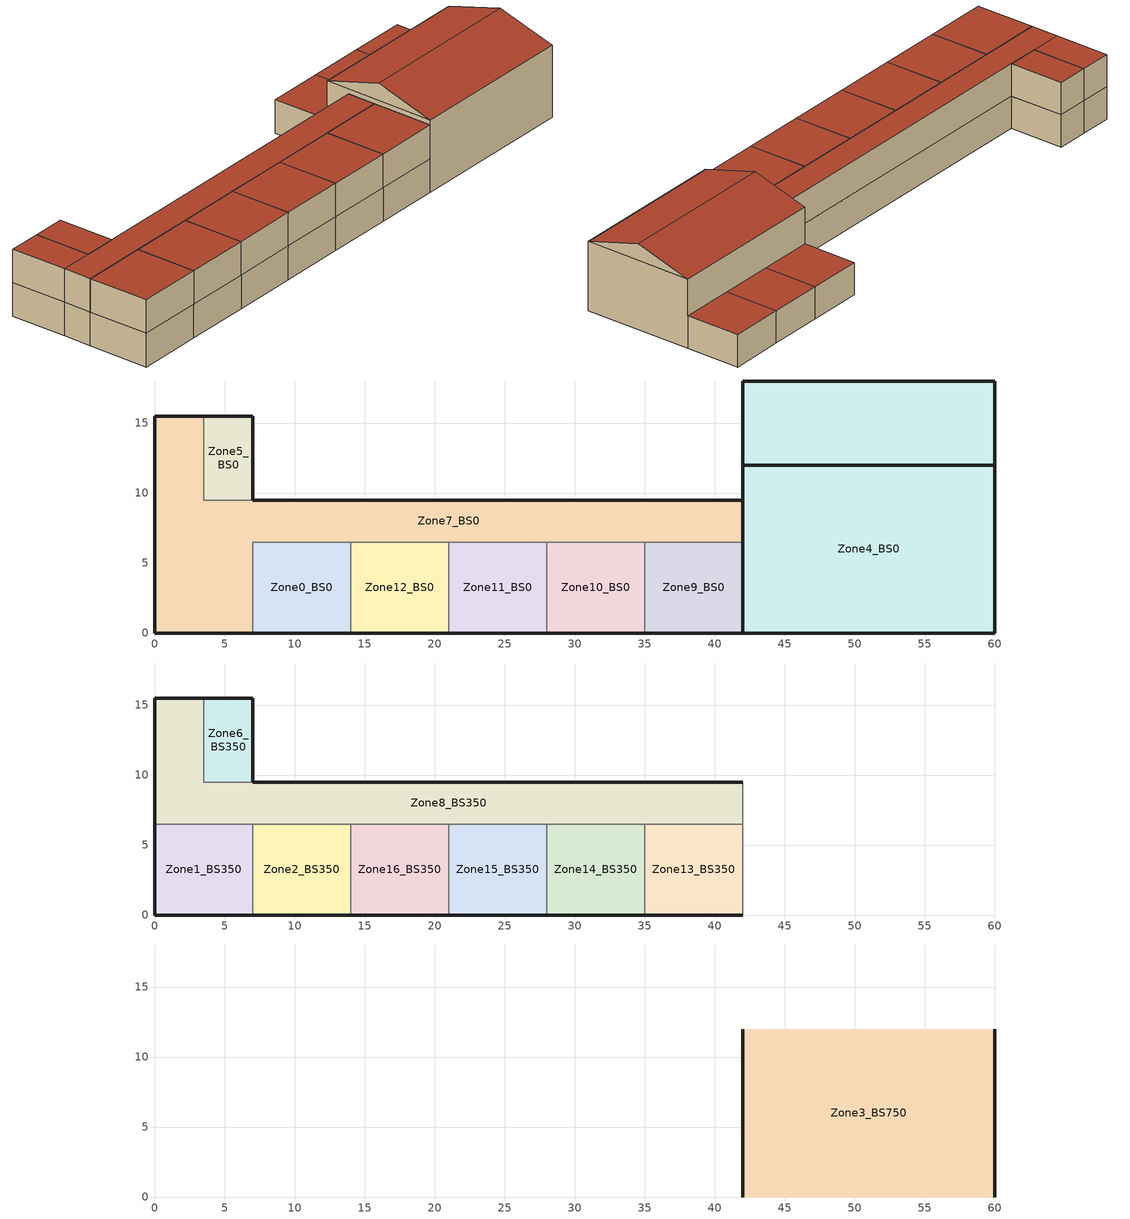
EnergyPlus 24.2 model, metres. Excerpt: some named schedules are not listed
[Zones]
Zone0_BS0
 floor ground (Generic Ground Slab): 14,6.5 14,0 7,0 7,6.5 z0
 wall outside (Generic Exterior Wall): 7,0 14,0 z0:3.5
 wall to Zone7_BS0 (Generic Interior Wall): 14,6.5 7,6.5 7,0 z0:3.5
 wall to Zone12_BS0 (Generic Interior Wall): 14,0 14,6.5 z0:3.5
Zone10_BS0
 floor ground (Generic Ground Slab): 35,6.5 35,0 28,0 28,6.5 z0
 wall outside (Generic Exterior Wall): 28,0 35,0 z0:3.5
 wall to Zone7_BS0 (Generic Interior Wall): 35,6.5 28,6.5 z0:3.5
 wall to Zone11_BS0 (Generic Interior Wall): 28,6.5 28,0 z0:3.5
 wall to Zone9_BS0 (Generic Interior Wall): 35,0 35,6.5 z0:3.5
Zone11_BS0
 floor ground (Generic Ground Slab): 28,6.5 28,0 21,0 21,6.5 z0
 wall outside (Generic Exterior Wall): 21,0 28,0 z0:3.5
 wall to Zone7_BS0 (Generic Interior Wall): 28,6.5 21,6.5 z0:3.5
 wall to Zone12_BS0 (Generic Interior Wall): 21,6.5 21,0 z0:3.5
Zone12_BS0
 floor ground (Generic Ground Slab): 21,6.5 21,0 14,0 14,6.5 z0
 wall outside (Generic Exterior Wall): 14,0 21,0 z0:3.5
 wall to Zone7_BS0 (Generic Interior Wall): 21,6.5 14,6.5 z0:3.5
Zone4_BS0
 floor ground (Generic Ground Slab): 60,12 60,0 42,0 42,12 z0; 48,18 48,12 42,12 42,18 z0; 54,18 54,12 48,12 48,18 z0; 60,18 60,12 54,12 54,18 z0
 wall outside (Generic Exterior Wall): 42,0 60,0 60,12 z0:7.5; 60,12 42,12 z3.5:7.5; 60,12 60,18 54,18 48,18 42,18 42,12 z0:3.5; 42,12,7.5 42,12,0 42,9.5,0 42,9.5,7 42,0,7 42,0,7.5
 wall to Zone7_BS0 (Generic Interior Wall): 42,9.5 42,6.5 z0:3.5
 wall to Zone8_BS350 (Generic Interior Wall): 42,9.5 42,6.5 z3.5:7
 wall to Zone9_BS0 (Generic Interior Wall): 42,6.5 42,0 z0:3.5
 wall to Zone13_BS350 (Generic Interior Wall): 42,6.5 42,0 z3.5:7
 roof outside (Generic Roof): 42,18 42,12 48,12 48,18 z3.5; 48,18 48,12 54,12 54,18 z3.5; 54,18 54,12 60,12 60,18 z3.5
Zone5_BS0
 floor ground (Generic Ground Slab): 7,15.5 7,9.5 3.5,9.5 3.5,15.5 z0
 wall outside (Generic Exterior Wall): 7,9.5 7,15.5 3.5,15.5 z0:3.5
 wall to Zone7_BS0 (Generic Interior Wall): 3.5,15.5 3.5,9.5 7,9.5 z0:3.5
Zone7_BS0
 floor ground (Generic Ground Slab): 7,6.5 7,0 0,0 0,6.5 z0; 42,9.5 42,6.5 0,6.5 0,9.5 z0; 3.5,15.5 3.5,9.5 0,9.5 0,15.5 z0
 wall outside (Generic Exterior Wall): 42,9.5 7,9.5 / 3.5,15.5 0,15.5 0,9.5 0,6.5 0,0 7,0 z0:3.5
 wall to Zone9_BS0 (Generic Interior Wall): 35,6.5 42,6.5 z0:3.5
Zone9_BS0
 floor ground (Generic Ground Slab): 42,6.5 42,0 35,0 35,6.5 z0
 wall outside (Generic Exterior Wall): 35,0 42,0 z0:3.5
Zone13_BS350
 floor to Zone9_BS0 (Generic Interior Floor): 42,6.5 42,0 35,0 35,6.5 z3.5
 wall outside (Generic Exterior Wall): 35,0 42,0 z3.5:7
 wall to Zone8_BS350 (Generic Interior Wall): 42,6.5 35,6.5 z3.5:7
 wall to Zone14_BS350 (Generic Interior Wall): 35,6.5 35,0 z3.5:7
 roof outside (Generic Roof): 35,6.5 35,0 42,0 42,6.5 z7
Zone14_BS350
 floor to Zone10_BS0 (Generic Interior Floor): 35,6.5 35,0 28,0 28,6.5 z3.5
 wall outside (Generic Exterior Wall): 28,0 35,0 z3.5:7
 wall to Zone8_BS350 (Generic Interior Wall): 35,6.5 28,6.5 z3.5:7
 wall to Zone15_BS350 (Generic Interior Wall): 28,6.5 28,0 z3.5:7
 roof outside (Generic Roof): 28,6.5 28,0 35,0 35,6.5 z7
Zone15_BS350
 floor to Zone11_BS0 (Generic Interior Floor): 28,6.5 28,0 21,0 21,6.5 z3.5
 wall outside (Generic Exterior Wall): 21,0 28,0 z3.5:7
 wall to Zone8_BS350 (Generic Interior Wall): 28,6.5 21,6.5 z3.5:7
 wall to Zone16_BS350 (Generic Interior Wall): 21,6.5 21,0 z3.5:7
 roof outside (Generic Roof): 21,6.5 21,0 28,0 28,6.5 z7
Zone16_BS350
 floor to Zone12_BS0 (Generic Interior Floor): 21,6.5 21,0 14,0 14,6.5 z3.5
 wall outside (Generic Exterior Wall): 14,0 21,0 z3.5:7
 wall to Zone8_BS350 (Generic Interior Wall): 21,6.5 14,6.5 z3.5:7
 wall to Zone2_BS350 (Generic Interior Wall): 14,6.5 14,0 z3.5:7
 roof outside (Generic Roof): 14,6.5 14,0 21,0 21,6.5 z7
Zone1_BS350
 floor to Zone7_BS0 (Generic Interior Floor): 7,6.5 7,0 0,0 0,6.5 z3.5
 wall outside (Generic Exterior Wall): 0,6.5 0,0 7,0 z3.5:7
 wall to Zone2_BS350 (Generic Interior Wall): 7,0 7,6.5 z3.5:7
 wall to Zone8_BS350 (Generic Interior Wall): 7,6.5 0,6.5 z3.5:7
 roof outside (Generic Roof): 0,6.5 0,0 7,0 7,6.5 z7
Zone2_BS350
 floor to Zone0_BS0 (Generic Interior Floor): 14,6.5 14,0 7,0 7,6.5 z3.5
 wall outside (Generic Exterior Wall): 7,0 14,0 z3.5:7
 wall to Zone8_BS350 (Generic Interior Wall): 14,6.5 7,6.5 z3.5:7
 roof outside (Generic Roof): 7,6.5 7,0 14,0 14,6.5 z7
Zone6_BS350
 floor to Zone5_BS0 (Generic Interior Floor): 7,15.5 7,9.5 3.5,9.5 3.5,15.5 z3.5
 wall outside (Generic Exterior Wall): 7,9.5 7,15.5 3.5,15.5 z3.5:7
 wall to Zone8_BS350 (Generic Interior Wall): 3.5,15.5 3.5,9.5 7,9.5 z3.5:7
 roof outside (Generic Roof): 3.5,15.5 3.5,9.5 7,9.5 7,15.5 z7
Zone8_BS350
 floor to Zone7_BS0 (Generic Interior Floor): 42,9.5 42,6.5 0,6.5 0,9.5 z3.5; 3.5,15.5 3.5,9.5 0,9.5 0,15.5 z3.5
 wall outside (Generic Exterior Wall): 42,9.5 7,9.5 / 3.5,15.5 0,15.5 0,9.5 0,6.5 z3.5:7
 roof outside (Generic Roof): 0,9.5 0,6.5 42,6.5 42,9.5 z7; 0,15.5 0,9.5 3.5,9.5 3.5,15.5 z7
Zone3_BS750
 floor to Zone4_BS0 (Generic Interior Floor): 60,12 60,0 42,0 42,12 z7.5
 wall outside (Generic Exterior Wall): 42,12,7.5 42,0,7.5 42,6,9.3; 60,0,7.5 60,12,7.5 60,6,9.3
 roof outside (Generic Roof): 60,6,9.3 60,12,7.5 42,12,7.5 42,6,9.3; 42,6,9.3 42,0,7.5 60,0,7.5 60,6,9.3
[SizingPeriod:DesignDay] Day of Month=21; Dry-Bulb Temp Range Modifier Type=DefaultMultipliers; Barometric Pressure {Pa}=100881; Rain {Yes/No}=No; Snow on ground {Yes/No}=No; Daylight Savings Time Indicator {Yes/No}=No
Name | Month | Day Type | Max Dry-Bulb Temp {C} | Daily Dry-Bulb Temp Range {C} | Humidity Condition Type | Wetbulb/Dewpoint at Max Dry-Bulb {C} | Wind Speed {m/s} | Wind Direction {Degrees; N=0, S=180} | Solar Model Indicator | Clearness (0.0 to 1.2) | ASHRAE Clear Sky Beam Optical Depth (taub) | ASHRAE Clear Sky Diffuse Optical Depth (taud)
Bologna-Marconi.AP Ann Htg 99.6% Condns DB | 1 | WinterDesignDay | -3.8 | 0 | Wetbulb | -3.8 | 2.1 | 210 | ASHRAEClearSky | 0
Bologna-Marconi.AP Ann Hum_n 99.6% Condns DP=>MCDB | 1 | WinterDesignDay | 1.2 | 0 | Dewpoint | -9.6 | 2.1 | 210 | ASHRAEClearSky | 0
Bologna-Marconi.AP Ann Htg Wind 99.6% Condns WS=>MCDB | 1 | WinterDesignDay | 8 | 0 | Wetbulb | 8 | 7.4 | 210 | ASHRAEClearSky | 0
Bologna-Marconi.AP Ann Clg .4% Condns DB=>MWB | 7 | SummerDesignDay | 35.1 | 13 | Wetbulb | 22.2 | 2.8 | 70 | ASHRAETau2017 |  | 0.452 | 2.209
[Building]
Building: clockwise north axis=10; terrain=City; solar distribution=FullExterior
[Site:WaterMainsTemperature]
calculation method=CorrelationFromWeatherFile
[Site:GroundTemperature:BuildingSurface]
6.3, 5.43, 6.97, 9.38, 15.67, 20.52, 23.8, 24.8, 23.1, 19.33, 14.29, 9.62
[Material] thermal absorptance=0.9
Name | roughness | thickness {m} | conductivity {W/m-K} | density {kg/m3} | specific heat {J/kg-K} | solar absorptance | visible absorptance
Generic HW Concrete | MediumRough | 0.2 | 1.95 | 2240 | 900 | 0.8 | 0.8
Generic Ceiling Air Gap | Smooth | 0.1 | 0.556 | 1.28 | 1000 | 0.7 | 0.7
Generic Brick | MediumRough | 0.1 | 0.9 | 1920 | 790 | 0.65 | 0.65
Generic Acoustic Tile | MediumSmooth | 0.02 | 0.06 | 368 | 590 | 0.2 | 0.2
Generic LW Concrete | MediumRough | 0.1 | 0.53 | 1280 | 840 | 0.8 | 0.8
Generic Roof Membrane | MediumRough | 0.01 | 0.16 | 1120 | 1460 | 0.65 | 0.65
Generic Gypsum Board | MediumSmooth | 0.0127 | 0.16 | 800 | 1090 | 0.5 | 0.5
Generic Wall Air Gap | Smooth | 0.1 | 0.667 | 1.28 | 1000 | 0.7 | 0.7
Generic 50mm Insulation | MediumRough | 0.05 | 0.03 | 43 | 1210 | 0.7 | 0.7
[Construction]
Generic Ground Slab: Generic 50mm Insulation, Generic HW Concrete
Generic Roof: Generic Roof Membrane, Generic 50mm Insulation, Generic LW Concrete, Generic Ceiling Air Gap, Generic Acoustic Tile
Generic Interior Floor: Generic Acoustic Tile, Generic Ceiling Air Gap, Generic LW Concrete
Generic Interior Wall: Generic Gypsum Board, Generic Wall Air Gap, Generic Gypsum Board
Generic Exterior Wall: Generic Brick, Generic LW Concrete, Generic 50mm Insulation, Generic Wall Air Gap, Generic Gypsum Board
[HVACTemplate:Zone:IdealLoadsAirSystem] heating supply air temp {C}=50; cooling supply air temp {C}=13; heating limit=LimitCapacity; max sensible heat capacity=Autosize; cooling limit=LimitFlowRateAndCapacity; max cooling fow rate {m3/s}=Autosize; max total cooling capacity=Autosize; heating availability schedule=HtnSch_Season_Weekdays_7-18; cooling availability schedule=ClnSch_Season_Weekdays_7-18; dehumidification type=None; humidification type=None; demand controlled vent type=None; economizer type=NoEconomizer; heat recovery type=None; sensible heat recovery effectiveness=0; latent heat recovery effectiveness=0
Name | template thermostat | outdoor air method | outdoor air object
Zone0_BS0 | Setpoint_Zone0_BS0..Zone0_BS0 | DetailedSpecification | Ventilation_Zone0_BS0..Zone0_BS0
Zone10_BS0 | Setpoint_Zone10_BS0..Zone10_BS0 | DetailedSpecification | Ventilation_Zone10_BS0..Zone10_BS0
Zone11_BS0 | Setpoint_Zone11_BS0..Zone11_BS0 | DetailedSpecification | Ventilation_Zone11_BS0..Zone11_BS0
Zone12_BS0 | Setpoint_Zone12_BS0..Zone12_BS0 | DetailedSpecification | Ventilation_Zone12_BS0..Zone12_BS0
Zone13_BS350 | Setpoint_Zone13_BS350..Zone13_BS350 | DetailedSpecification | Ventilation_Zone13_BS350..Zone13_BS350
Zone14_BS350 | Setpoint_Zone14_BS350..Zone14_BS350 | DetailedSpecification | Ventilation_Zone14_BS350..Zone14_BS350
Zone15_BS350 | Setpoint_Zone15_BS350..Zone15_BS350 | DetailedSpecification | Ventilation_Zone15_BS350..Zone15_BS350
Zone16_BS350 | Setpoint_Zone16_BS350..Zone16_BS350 | DetailedSpecification | Ventilation_Zone16_BS350..Zone16_BS350
Zone1_BS350 | Setpoint_Zone1_BS350..Zone1_BS350 | DetailedSpecification | Ventilation_Zone1_BS350..Zone1_BS350
Zone2_BS350 | Setpoint_Zone2_BS350..Zone2_BS350 | DetailedSpecification | Ventilation_Zone2_BS350..Zone2_BS350
Zone4_BS0 | Setpoint_Zone4_BS0..Zone4_BS0 | DetailedSpecification | Ventilation_Zone4_BS0..Zone4_BS0
Zone5_BS0 | Setpoint_Zone5_BS0..Zone5_BS0 | None
Zone6_BS350 | Setpoint_Zone6_BS350..Zone6_BS350 | None
Zone7_BS0 | Setpoint_Zone7_BS0..Zone7_BS0 | DetailedSpecification | Ventilation_Zone7_BS0..Zone7_BS0
Zone8_BS350 | Setpoint_Zone8_BS350..Zone8_BS350 | DetailedSpecification | Ventilation_Zone8_BS350..Zone8_BS350
Zone9_BS0 | Setpoint_Zone9_BS0..Zone9_BS0 | DetailedSpecification | Ventilation_Zone9_BS0..Zone9_BS0
[Zone] multiplier=1; include floor area=Yes
Name | ceiling height | volume | floor area
Zone0_BS0; Zone10_BS0; Zone11_BS0; Zone12_BS0; Zone13_BS350; Zone14_BS350; Zone15_BS350; Zone16_BS350; Zone1_BS350; Zone2_BS350; Zone9_BS0 | 3.5 | 159.25 | 45.5
Zone3_BS750 | 1.8 | 194.4 | 216
Zone4_BS0 | 7.5 | 1998 | 324
Zone5_BS0; Zone6_BS350 | 3.5 | 73.5 | 21
Zone7_BS0 | 3.5 | 673.75 | 192.5
Zone8_BS350 | 3.5 | 514.5 | 147
[People] occupancy method=People/Area; radiant fraction=0.3; sensible heat fraction=autocalculate; activity schedule=Seated Adult Activity; carbon dioxide generation rate {m3/s-W}=3.82e-08
Name | zone | occupancy schedule | people per floor area {ppl/m2}
People_Zone0_BS0..Zone0_BS0 | Zone0_BS0 | OccSch_Office | 0.1
People_Zone10_BS0..Zone10_BS0 | Zone10_BS0 | OccSch_Education | 0.45
People_Zone11_BS0..Zone11_BS0 | Zone11_BS0 | OccSch_Education | 0.45
People_Zone12_BS0..Zone12_BS0 | Zone12_BS0 | OccSch_Education | 0.45
People_Zone13_BS350..Zone13_BS350 | Zone13_BS350 | OccSch_Education | 0.45
People_Zone14_BS350..Zone14_BS350 | Zone14_BS350 | OccSch_Education | 0.45
People_Zone15_BS350..Zone15_BS350 | Zone15_BS350 | OccSch_Education | 0.45
People_Zone16_BS350..Zone16_BS350 | Zone16_BS350 | OccSch_Education | 0.45
People_Zone1_BS350..Zone1_BS350 | Zone1_BS350 | OccSch_Education | 0.2
People_Zone2_BS350..Zone2_BS350 | Zone2_BS350 | OccSch_Education | 0.35
People_Zone4_BS0..Zone4_BS0 | Zone4_BS0 | OccSch_Education | 0.166667
People_Zone9_BS0..Zone9_BS0 | Zone9_BS0 | OccSch_Education | 0.45
[Lights] lighting level method=Watts/Area; return air fraction=0; radiant fraction=0.32; visible fraction=0.25
Name | zone | schedule | lighting per floor area {W/m2}
Lighting_Zone0_BS0..Zone0_BS0 | Zone0_BS0 | LghSch_Office | 10
Lighting_Zone10_BS0..Zone10_BS0 | Zone10_BS0 | LghSch_Education | 10
Lighting_Zone11_BS0..Zone11_BS0 | Zone11_BS0 | LghSch_Education | 10
Lighting_Zone12_BS0..Zone12_BS0 | Zone12_BS0 | LghSch_Education | 10
Lighting_Zone13_BS350..Zone13_BS350 | Zone13_BS350 | LghSch_Education | 10
Lighting_Zone14_BS350..Zone14_BS350 | Zone14_BS350 | LghSch_Education | 10
Lighting_Zone15_BS350..Zone15_BS350 | Zone15_BS350 | LghSch_Education | 10
Lighting_Zone16_BS350..Zone16_BS350 | Zone16_BS350 | LghSch_Education | 10
Lighting_Zone1_BS350..Zone1_BS350 | Zone1_BS350 | LghSch_Education | 10
Lighting_Zone2_BS350..Zone2_BS350 | Zone2_BS350 | LghSch_Education | 12
Lighting_Zone3_BS750..Zone3_BS750 | Zone3_BS750 | LghSch_Circulation | 5
Lighting_Zone4_BS0..Zone4_BS0 | Zone4_BS0 | LghSch_Education | 8.55556
Lighting_Zone5_BS0..Zone5_BS0 | Zone5_BS0 | LghSch_Circulation | 6
Lighting_Zone6_BS350..Zone6_BS350 | Zone6_BS350 | LghSch_Circulation | 6
Lighting_Zone7_BS0..Zone7_BS0 | Zone7_BS0 | LghSch_Circulation | 6
Lighting_Zone8_BS350..Zone8_BS350 | Zone8_BS350 | LghSch_Circulation | 6
Lighting_Zone9_BS0..Zone9_BS0 | Zone9_BS0 | LghSch_Education | 10
[ElectricEquipment] equipment level method=Watts/Area; latent fraction=0; radiant fraction=0; lost fraction=0
Name | zone | schedule | equipment per floor area {W/m2}
Equipment_Zone0_BS0..Zone0_BS0 | Zone0_BS0 | EqpSch_Office | 10
Equipment_Zone10_BS0..Zone10_BS0 | Zone10_BS0 | EqpSch_Education | 4
Equipment_Zone11_BS0..Zone11_BS0 | Zone11_BS0 | EqpSch_Education | 4
Equipment_Zone12_BS0..Zone12_BS0 | Zone12_BS0 | EqpSch_Education | 4
Equipment_Zone13_BS350..Zone13_BS350 | Zone13_BS350 | EqpSch_Education | 4
Equipment_Zone14_BS350..Zone14_BS350 | Zone14_BS350 | EqpSch_Education | 4
Equipment_Zone15_BS350..Zone15_BS350 | Zone15_BS350 | EqpSch_Education | 4
Equipment_Zone16_BS350..Zone16_BS350 | Zone16_BS350 | EqpSch_Education | 4
Equipment_Zone1_BS350..Zone1_BS350 | Zone1_BS350 | EqpSch_Education | 4
Equipment_Zone2_BS350..Zone2_BS350 | Zone2_BS350 | EqpSch_Education | 10
Equipment_Zone3_BS750..Zone3_BS750 | Zone3_BS750 | EqpSch_Circulation | 2
Equipment_Zone4_BS0..Zone4_BS0 | Zone4_BS0 | EqpSch_Education | 1.77778
Equipment_Zone5_BS0..Zone5_BS0 | Zone5_BS0 | EqpSch_Circulation | 1
Equipment_Zone6_BS350..Zone6_BS350 | Zone6_BS350 | EqpSch_Circulation | 1
Equipment_Zone7_BS0..Zone7_BS0 | Zone7_BS0 | EqpSch_Circulation | 1
Equipment_Zone8_BS350..Zone8_BS350 | Zone8_BS350 | EqpSch_Circulation | 1
Equipment_Zone9_BS0..Zone9_BS0 | Zone9_BS0 | EqpSch_Education | 4
[ZoneInfiltration:DesignFlowRate] schedule=AlwaysOn; flow rate method=Flow/ExteriorArea; flow per exterior area {m3/s-m2}=0.0003; constant term coefficient=1; temperature term coefficient=0; velocity term coefficient=0
Name | zone
Infiltration_Zone0_BS0..Zone0_BS0 | Zone0_BS0
Infiltration_Zone10_BS0..Zone10_BS0 | Zone10_BS0
Infiltration_Zone11_BS0..Zone11_BS0 | Zone11_BS0
Infiltration_Zone12_BS0..Zone12_BS0 | Zone12_BS0
Infiltration_Zone13_BS350..Zone13_BS350 | Zone13_BS350
Infiltration_Zone14_BS350..Zone14_BS350 | Zone14_BS350
Infiltration_Zone15_BS350..Zone15_BS350 | Zone15_BS350
Infiltration_Zone16_BS350..Zone16_BS350 | Zone16_BS350
Infiltration_Zone1_BS350..Zone1_BS350 | Zone1_BS350
Infiltration_Zone2_BS350..Zone2_BS350 | Zone2_BS350
Infiltration_Zone3_BS750..Zone3_BS750 | Zone3_BS750
Infiltration_Zone4_BS0..Zone4_BS0 | Zone4_BS0
Infiltration_Zone5_BS0..Zone5_BS0 | Zone5_BS0
Infiltration_Zone6_BS350..Zone6_BS350 | Zone6_BS350
Infiltration_Zone7_BS0..Zone7_BS0 | Zone7_BS0
Infiltration_Zone8_BS350..Zone8_BS350 | Zone8_BS350
Infiltration_Zone9_BS0..Zone9_BS0 | Zone9_BS0
[DesignSpecification:OutdoorAir] flow rate method=Maximum; flow per floor area {m3/s-m2}=0; flow per zone {m3/s}=0; outdoor air schedule=VntSch_Weekdays_7-18
Name | flow per person {m3/s-person} | air changes per hour {1/hr}
Ventilation_Zone0_BS0..Zone0_BS0 | 0 | 1.5
Ventilation_Zone10_BS0..Zone10_BS0; Ventilation_Zone11_BS0..Zone11_BS0; Ventilation_Zone12_BS0..Zone12_BS0; Ventilation_Zone13_BS350..Zone13_BS350; Ventilation_Zone14_BS350..Zone14_BS350; Ventilation_Zone15_BS350..Zone15_BS350; Ventilation_Zone16_BS350..Zone16_BS350; Ventilation_Zone9_BS0..Zone9_BS0 | 0 | 3
Ventilation_Zone1_BS350..Zone1_BS350 | 0 | 2
Ventilation_Zone2_BS350..Zone2_BS350 | 0.025 | 0
Ventilation_Zone4_BS0..Zone4_BS0 | 0.04 | 0.0315315
Ventilation_Zone7_BS0..Zone7_BS0; Ventilation_Zone8_BS350..Zone8_BS350 | 0 | 1
[HVACTemplate:Thermostat]
Name | heating setpoint schedule | cooling setpoint schedule
Setpoint_Zone0_BS0..Zone0_BS0; Setpoint_Zone10_BS0..Zone10_BS0; Setpoint_Zone11_BS0..Zone11_BS0; Setpoint_Zone12_BS0..Zone12_BS0; Setpoint_Zone13_BS350..Zone13_BS350; Setpoint_Zone14_BS350..Zone14_BS350; Setpoint_Zone15_BS350..Zone15_BS350; Setpoint_Zone16_BS350..Zone16_BS350; Setpoint_Zone1_BS350..Zone1_BS350; Setpoint_Zone2_BS350..Zone2_BS350; Setpoint_Zone9_BS0..Zone9_BS0 | Heating setpoint 20 | Cooling setpoint 26
Setpoint_Zone4_BS0..Zone4_BS0 | Heating setpoint 22 | Cooling setpoint 26
Setpoint_Zone5_BS0..Zone5_BS0; Setpoint_Zone6_BS350..Zone6_BS350 | Heating setpoint 20 | Cooling setpoint 28
Setpoint_Zone7_BS0..Zone7_BS0; Setpoint_Zone8_BS350..Zone8_BS350 | Heating setpoint 18 | Cooling setpoint 28
[Schedule:Constant]
Name | schedule | value
 | Heating setpoint 20 | 20
 | Heating setpoint 18 | 18
 | AlwaysOn | 1
 | Heating setpoint 22 | 22
 | Cooling setpoint 28 | 28
 | Cooling setpoint 26 | 26
 | Seated Adult Activity | 120
[Schedule:Year]
OccSch_Education, OccSch_Education_Week 1, 1, 1, 12, 31
HtnSch_Season_Weekdays_7-18, HtnSch_Season_Weekdays_7-18_Week 3, 1, 1, 4, 15, HtnSch_Season_Weekdays_7-18_Week 2, 4, 16, 10, 14, HtnSch_Season_Weekdays_7-18_Week 1, 10, 15, 12, 31
EqpSch_Education, EqpSch_Education_Week 1, 1, 1, 12, 31
EqpSch_Circulation, EqpSch_Circulation_Week 1, 1, 1, 12, 31
LghSch_Education, LghSch_Education_Week 1, 1, 1, 12, 31
LghSch_Circulation, LghSch_Circulation_Week 1, 1, 1, 12, 31
OccSch_Office, OccSch_Office_Week 1, 1, 1, 12, 31
ClnSch_Season_Weekdays_7-18, ClnSch_Season_Weekdays_7-18_Week 2, 1, 1, 5, 31, ClnSch_Season_Weekdays_7-18_Week 1, 6, 1, 9, 15, ClnSch_Season_Weekdays_7-18_Week 2, 9, 16, 12, 31
LghSch_Office, LghSch_Office_Week 1, 1, 1, 12, 31
EqpSch_Office, EqpSch_Office_Week 1, 1, 1, 12, 31
[Schedule:Week:Daily]
OccSch_Education_Week 1: OccSch_Education_Sunday0, OccSch_Education_Weekdays0, OccSch_Education_Weekdays0, OccSch_Education_Weekdays0, OccSch_Education_Weekdays0, OccSch_Education_Weekdays0, OccSch_Education_Saturday0, OccSch_Education_Off, OccSch_Education_Off, OccSch_Education_Off, OccSch_Education_Off, OccSch_Education_Off
OccSch_Office_Week 1: OccSch_Office_Sunday0, OccSch_Office_Weekdays0, OccSch_Office_Weekdays0, OccSch_Office_Weekdays0, OccSch_Office_Weekdays0, OccSch_Office_Weekdays0, OccSch_Office_Saturday0, OccSch_Office_Off, OccSch_Office_Off, OccSch_Office_Off, OccSch_Office_Off, OccSch_Office_Off
LghSch_Office_Week 1: LghSch_Office_Sunday0, LghSch_Office_Weekdays0, LghSch_Office_Weekdays0, LghSch_Office_Weekdays0, LghSch_Office_Weekdays0, LghSch_Office_Weekdays0, LghSch_Office_Saturday0, LghSch_Office_Off, LghSch_Office_Off, LghSch_Office_Off, LghSch_Office_Off, LghSch_Office_Off
